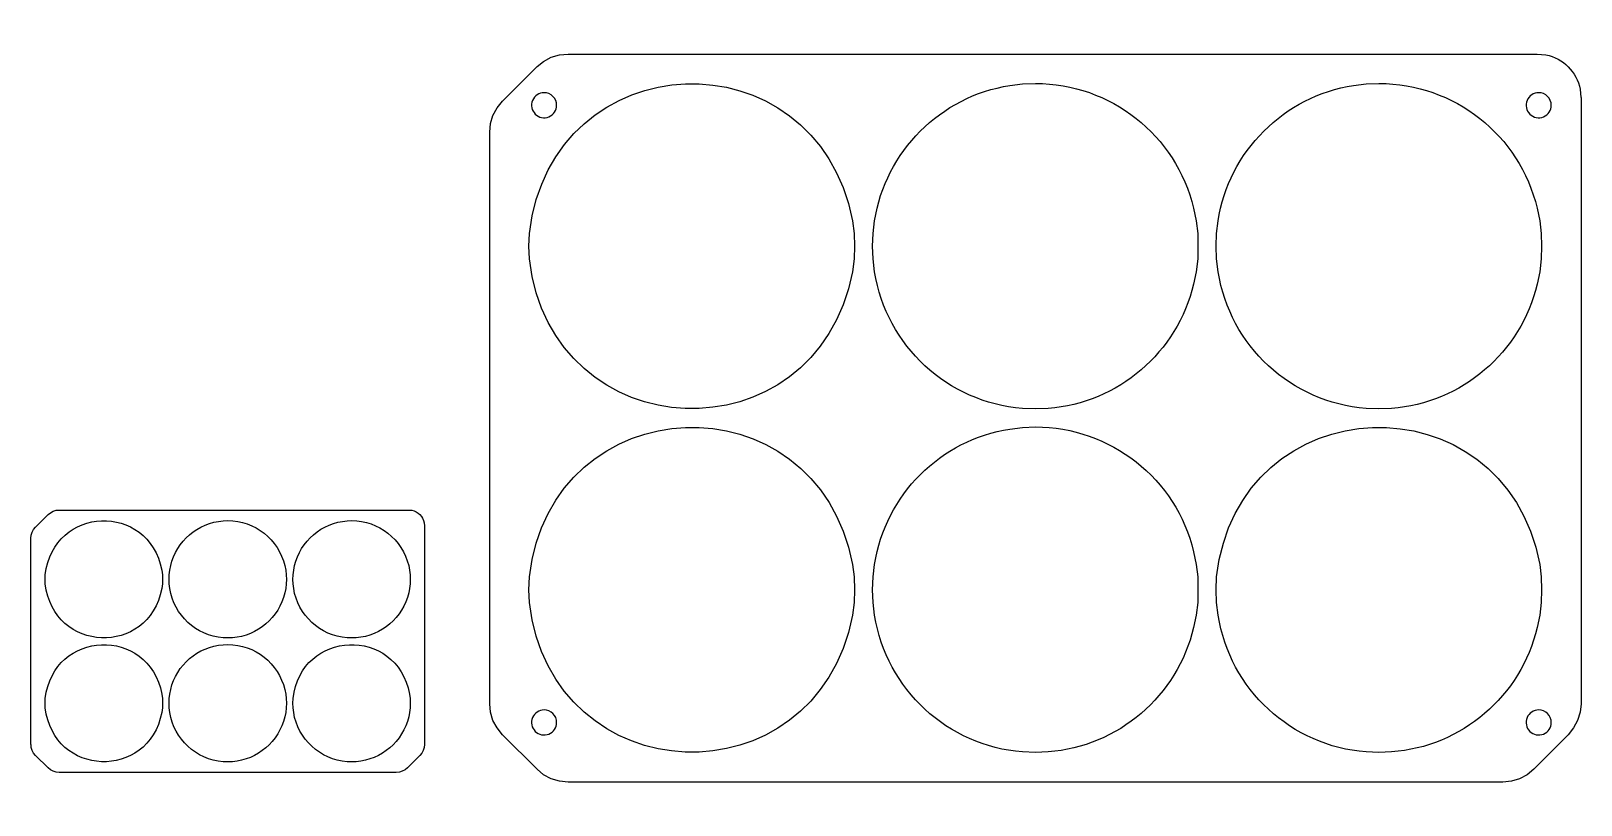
# Model space of a CAD drawing. Extents: x 17 to 197, y 178 to 268.
import ezdxf

# ---------------------------------------------------------------- set-up
doc = ezdxf.new("R2010")
doc.units = 0
doc.layers.add('Layer_1', color=7, linetype='CONTINUOUS')

msp = doc.modelspace()

# ---------------------------------------------------------------- linework, layer by layer
at = {"layer": 'Layer_1', "color": 7}
for p, q in [((71.681073, 259.907964), (75.725315, 263.952205)), ((75.725315, 263.952205), (76.491272, 264.564966)), ((76.491272, 264.564966), (77.379779, 265.055179)), ((77.379779, 265.055179), (78.329562, 265.330923)), ((78.329562, 265.330923), (79.340625, 265.422853)), ((79.340625, 265.422839), (192.36493, 265.422839)), ((192.36493, 265.422839), (193.37599, 265.330909)), ((130.874076, 261.746251), (132.344708, 261.93008)), ((132.344708, 261.93008), (133.845981, 261.99136)), ((170.94894, 261.746251), (172.41958, 261.93008)), ((172.41958, 261.93008), (173.92085, 261.99136)), ((197.38958, 261.317306), (197.48138, 260.336882)), ((197.48151, 260.336896), (197.48151, 189.62393)), ((70.578094, 258.253502), (71.068306, 259.142008)), ((71.068306, 259.142008), (71.681069, 259.907965)), ((70.210441, 256.29265), (70.30235, 257.303718)), ((70.30235, 257.303718), (70.578094, 258.253502)), ((70.210441, 189.62393), (70.210441, 256.29265)), ((112.521788, 245.96757), (112.705618, 244.49695)), ((114.911532, 244.49695), (115.095361, 245.96757)), ((152.290176, 247.4382), (152.596553, 245.96757)), ((152.596553, 245.96757), (152.780383, 244.49695)), ((154.986483, 244.49695), (155.170313, 245.96757)), ((192.36504, 247.4382), (192.67142, 245.96757)), ((192.67142, 245.96757), (192.82462, 244.49695)), ((74.775526, 242.99567), (74.836806, 244.49695)), ((112.705618, 244.49695), (112.766897, 242.99567)), ((114.850252, 242.99567), (114.911532, 244.49695)), ((152.780383, 244.49695), (152.811012, 242.99567)), ((154.925273, 242.99567), (154.986483, 244.49695)), ((192.82462, 244.49695), (192.88576, 242.99567)), ((74.836806, 241.52505), (74.775526, 242.99567)), ((112.766897, 242.99567), (112.705617, 241.52505)), ((114.911532, 241.52505), (114.850252, 242.99567)), ((152.811012, 242.99567), (152.780332, 241.52505)), ((154.986483, 241.52505), (154.925273, 242.99567)), ((192.88576, 242.99567), (192.82466, 241.52505)), ((112.705617, 241.52505), (112.521789, 240.02375)), ((115.095361, 240.02375), (114.911532, 241.52505)), ((152.780332, 241.52505), (152.596501, 240.02375)), ((155.170313, 240.02375), (154.986483, 241.52505)), ((192.82466, 241.52505), (192.67146, 240.02375)), ((152.596501, 240.02375), (152.290137, 238.58378)), ((192.67146, 240.02375), (192.36509, 238.58378)), ((133.845936, 224.03072), (132.344667, 224.09192)), ((135.347207, 224.09192), (133.845936, 224.03072)), ((173.92089, 224.03072), (172.41962, 224.09192)), ((175.39151, 224.09192), (173.92089, 224.03072)), ((130.874037, 221.6715), (132.344672, 221.85532)), ((132.344672, 221.85532), (133.845942, 221.91652)), ((17.237935, 210.242396), (18.696264, 211.700725)), ((18.696264, 211.700725), (18.972464, 211.921683)), ((18.972464, 211.921683), (19.292854, 212.098451)), ((19.292854, 212.098451), (19.63534, 212.197883)), ((19.63534, 212.197883), (19.999924, 212.231032)), ((19.999924, 212.231027), (60.75581, 212.231027)), ((60.75581, 212.231027), (61.120392, 212.197878)), ((16.840207, 209.645807), (17.016975, 209.966197)), ((17.016975, 209.966197), (17.237934, 210.242396)), ((38.582577, 210.905271), (39.112878, 210.971559)), ((39.112878, 210.971559), (39.654228, 210.993656)), ((53.033332, 210.905271), (53.563636, 210.971559)), ((53.563636, 210.971559), (54.104985, 210.993656)), ((62.567668, 210.750596), (62.600771, 210.397061)), ((62.600818, 210.397066), (62.600818, 184.898395)), ((16.707634, 208.938736), (16.740776, 209.303321)), ((16.707634, 184.898395), (16.707634, 208.938736)), ((16.740776, 209.303321), (16.840207, 209.645807)), ((152.290142, 207.36339), (152.596506, 205.89274)), ((18.353776, 204.143924), (18.375873, 204.685277)), ((31.964852, 205.215574), (32.03114, 204.685277)), ((32.03114, 204.685277), (32.053237, 204.143924)), ((32.804482, 204.143924), (32.826579, 204.685277)), ((32.826579, 204.685277), (32.892867, 205.215574)), ((46.305094, 205.745874), (46.415572, 205.215574)), ((46.415572, 205.215574), (46.48186, 204.685277)), ((46.48186, 204.685277), (46.492904, 204.143924)), ((47.255294, 204.143924), (47.277366, 204.685277)), ((47.277366, 204.685277), (47.343654, 205.215574)), ((60.755849, 205.745874), (60.866328, 205.215574)), ((60.866328, 205.215574), (60.921571, 204.685277)), ((60.921571, 204.685277), (60.943618, 204.143924)), ((74.775524, 202.92092), (74.836804, 204.42219)), ((112.521786, 205.89281), (112.705616, 204.42219)), ((112.705616, 204.42219), (112.766897, 202.92092)), ((114.850257, 202.92092), (114.911537, 204.42219)), ((114.911537, 204.42219), (115.095366, 205.89281)), ((152.596506, 205.89274), (152.780337, 204.42213)), ((152.780337, 204.42213), (152.811012, 202.92092)), ((154.925273, 202.92092), (154.986483, 204.42219)), ((192.67146, 205.89281), (192.82466, 204.42219)), ((192.82466, 204.42219), (192.88576, 202.92092)), ((18.375873, 203.613628), (18.353776, 204.143924)), ((32.031139, 203.613628), (31.964852, 203.072268)), ((32.053237, 204.143924), (32.031139, 203.613628)), ((32.826579, 203.613628), (32.804482, 204.143924)), ((32.892867, 203.072268), (32.826579, 203.613628)), ((46.415553, 203.072268), (46.30508, 202.553023)), ((46.481841, 203.613628), (46.415553, 203.072268)), ((46.492904, 204.143924), (46.481841, 203.613628)), ((47.277366, 203.613628), (47.255294, 204.143924)), ((47.343654, 203.072268), (47.277366, 203.613628)), ((60.866343, 203.072268), (60.755867, 202.553023)), ((60.921586, 203.613628), (60.866343, 203.072268)), ((60.943618, 204.143924), (60.921586, 203.613628)), ((74.836804, 201.45028), (74.775524, 202.92092)), ((112.766897, 202.92092), (112.705617, 201.45028)), ((114.911537, 201.45028), (114.850257, 202.92092)), ((152.811012, 202.92092), (152.780332, 201.45028)), ((154.986483, 201.45028), (154.925273, 202.92092)), ((192.88576, 202.92092), (192.82466, 201.45028)), ((112.705617, 201.45028), (112.521789, 199.94899)), ((115.095366, 199.94899), (114.911537, 201.45028)), ((152.780332, 201.45028), (152.596501, 199.94899)), ((155.170313, 199.94899), (154.986483, 201.45028)), ((192.82466, 201.45028), (192.67146, 199.94899)), ((152.596501, 199.94899), (152.290137, 198.50902)), ((192.67146, 199.94899), (192.36509, 198.50902)), ((39.654212, 197.305277), (39.112863, 197.327346)), ((40.195561, 197.327346), (39.654212, 197.305277)), ((54.105, 197.305277), (53.563651, 197.327346)), ((54.635296, 197.327346), (54.105, 197.305277)), ((38.582563, 196.454557), (39.112865, 196.520841)), ((39.112865, 196.520841), (39.654214, 196.542909)), ((18.353776, 189.69321), (18.375873, 190.234559)), ((31.964851, 190.764856), (32.031139, 190.234559)), ((32.031139, 190.234559), (32.053237, 189.69321)), ((32.804484, 189.69321), (32.826581, 190.234559)), ((32.826581, 190.234559), (32.892869, 190.764856)), ((46.305082, 191.295138), (46.415555, 190.76483)), ((46.415555, 190.76483), (46.481843, 190.234537)), ((46.481843, 190.234537), (46.492904, 189.69321)), ((47.255294, 189.69321), (47.277366, 190.234559)), ((60.866343, 190.764856), (60.921586, 190.234559)), ((60.921586, 190.234559), (60.943618, 189.69321)), ((18.375873, 189.162906), (18.353776, 189.69321)), ((32.031139, 189.162906), (31.964852, 188.62155)), ((32.053237, 189.69321), (32.031139, 189.162906)), ((32.826581, 189.162906), (32.804484, 189.69321)), ((32.892869, 188.62155), (32.826581, 189.162906)), ((46.415553, 188.62155), (46.30508, 188.102305)), ((46.481841, 189.162906), (46.415553, 188.62155)), ((46.492904, 189.69321), (46.481841, 189.162906)), ((47.277366, 189.162906), (47.255294, 189.69321)), ((47.343654, 188.62155), (47.277366, 189.162906)), ((60.866343, 188.62155), (60.755867, 188.102305)), ((60.921586, 189.162906), (60.866343, 188.62155)), ((60.943618, 189.69321), (60.921586, 189.162906)), ((70.302355, 188.64351), (70.210445, 189.62393)), ((70.578098, 187.66309), (70.302355, 188.64351)), ((197.38971, 188.64353), (197.08335, 187.66309)), ((197.48151, 189.62393), (197.38971, 188.64353)), ((71.068311, 186.80522), (70.578098, 187.66309)), ((71.681073, 186.00863), (71.068311, 186.80522)), ((196.62376, 186.80523), (195.98035, 186.00863)), ((197.08335, 187.66309), (196.62376, 186.80523)), ((16.740778, 184.544862), (16.707635, 184.898395)), ((16.840209, 184.191328), (16.740778, 184.544862)), ((62.567715, 184.544869), (62.457244, 184.191328)), ((62.600818, 184.898395), (62.567715, 184.544869)), ((75.725315, 181.99503), (71.681073, 186.00863)), ((195.98023, 186.00863), (191.96663, 181.99503)), ((17.016977, 183.881985), (16.840209, 184.191328)), ((17.237935, 183.59474), (17.016977, 183.881985)), ((18.696264, 182.14746), (17.237935, 183.59474)), ((39.654212, 182.854556), (39.112863, 182.876624)), ((40.195561, 182.876624), (39.654212, 182.854556)), ((54.105, 182.854556), (53.563651, 182.876624)), ((54.635296, 182.876624), (54.105, 182.854556)), ((62.059465, 183.59474), (60.612185, 182.14746)), ((62.291518, 183.881989), (62.059509, 183.59474)), ((62.457244, 184.191328), (62.291518, 183.881989)), ((133.845936, 183.95595), (132.344667, 184.01715)), ((135.347207, 184.01715), (133.845936, 183.95595)), ((173.92089, 183.95595), (172.41962, 184.01715)), ((175.39151, 184.01715), (173.92089, 183.95595)), ((18.972464, 181.915414), (18.696264, 182.147416)), ((19.292854, 181.749692), (18.972464, 181.915414)), ((19.63534, 181.63921), (19.292854, 181.749692)), ((19.999924, 181.606107), (19.63534, 181.63921)), ((59.308523, 181.606107), (19.999925, 181.606107)), ((59.673105, 181.639256), (59.308519, 181.606154)), ((60.015593, 181.749732), (59.673105, 181.639256)), ((60.335981, 181.915453), (60.015593, 181.749732)), ((60.612182, 182.14746), (60.335981, 181.915453)), ((76.491272, 181.35152), (75.725315, 181.99491)), ((77.379779, 180.89194), (76.491272, 181.35152)), ((78.329562, 180.58555), (77.379779, 180.89194)), ((190.31216, 180.89205), (189.36237, 180.58568)), ((191.20066, 181.35163), (190.31216, 180.89205)), ((191.96662, 181.99503), (191.20066, 181.35163)), ((79.340625, 180.49375), (78.329562, 180.58555)), ((188.35131, 180.49375), (79.34063, 180.49375)), ((189.36237, 180.58568), (188.3513, 180.49388))]:
    msp.add_line(p, q, dxfattribs=at)
at = {"layer": 'Layer_1', "color": 5}
for p, q in [((76.55, 260.913373), (76.55, 260.913373)), ((192.55, 260.913373), (192.55, 260.913373)), ((76.55, 188.913372), (76.55, 188.913372)), ((192.55, 188.913372), (192.55, 188.913372))]:
    msp.add_line(p, q, dxfattribs=at)
at = {"layer": 'Layer_1', "color": 7}
for points in [[(74.836806, 244.49695), (77.445139, 266.904192), (108.196184, 268.108272), (112.521788, 245.96757)], [(193.37599, 265.330909), (195.41036, 264.954569), (196.96372, 263.321551), (197.38958, 261.317306)], [(115.095361, 245.96757), (116.330126, 254.02134), (122.80755, 260.537064), (130.874076, 261.746251)], [(133.845981, 261.99136), (142.612078, 261.99336), (150.260402, 255.96532), (152.290176, 247.4382)], [(155.170313, 245.96757), (156.350877, 254.005), (162.92174, 260.558511), (170.94894, 261.746251)], [(173.92085, 261.99136), (182.69511, 261.98426), (190.32964, 255.97349), (192.36504, 247.4382)], [(112.521789, 240.02375), (108.169631, 217.89635), (77.428289, 219.12393), (74.836806, 241.52505)], [(132.344667, 224.09192), (123.617376, 224.73784), (116.4654, 231.39963), (115.095361, 240.02375)], [(172.41962, 224.09192), (163.72755, 224.72255), (156.489286, 231.41289), (155.170313, 240.02375)], [(152.290137, 238.58378), (150.446735, 230.65052), (143.475007, 224.67045), (135.347207, 224.09192)], [(192.36509, 238.58378), (190.51965, 230.63981), (183.5321, 224.65566), (175.39151, 224.09192)], [(74.836804, 204.42219), (77.401221, 226.82537), (108.242137, 228.02891), (112.521786, 205.89281)], [(154.986483, 204.42219), (157.457964, 226.80799), (188.44647, 228.02381), (192.67146, 205.89281)], [(115.095366, 205.89281), (116.346424, 213.97926), (122.771256, 220.44237), (130.874037, 221.6715)], [(133.845942, 221.91652), (142.578345, 221.93802), (150.29967, 215.87569), (152.290142, 207.36339)], [(18.375873, 204.685277), (19.316423, 212.765194), (30.405065, 213.199378), (31.964852, 205.215574)], [(61.120392, 212.197878), (61.853974, 212.062172), (62.414106, 211.473315), (62.567668, 210.750596)], [(32.892867, 205.215574), (33.338116, 208.119715), (35.673836, 210.469246), (38.582577, 210.905271)], [(39.654228, 210.993656), (42.81523, 210.994377), (45.57317, 208.820702), (46.305094, 205.745874)], [(47.343654, 205.215574), (47.769358, 208.113823), (50.138772, 210.476979), (53.033332, 210.905271)], [(54.104985, 210.993656), (57.268931, 210.991096), (60.021896, 208.823648), (60.755849, 205.745874)], [(31.964852, 203.072268), (30.39549, 195.09326), (19.310347, 195.535918), (18.375873, 203.613628)], [(39.112863, 197.327346), (35.965854, 197.56026), (33.386895, 199.962462), (32.892867, 203.072268)], [(46.30508, 202.553023), (45.64036, 199.692337), (43.126397, 197.53596), (40.195561, 197.327346)], [(53.563651, 197.327346), (50.429342, 197.554747), (47.819268, 199.967243), (47.343654, 203.072268)], [(60.755867, 202.553023), (60.090413, 199.688475), (57.570744, 197.530627), (54.635296, 197.327346)], [(112.521789, 199.94899), (108.169629, 177.82158), (77.428287, 179.04918), (74.836804, 201.45028)], [(132.344667, 184.01715), (123.617381, 184.6631), (116.465405, 191.32487), (115.095366, 199.94899)], [(172.41962, 184.01715), (163.72755, 184.64777), (156.489286, 191.33815), (155.170313, 199.94899)], [(18.375873, 190.234559), (19.300586, 198.313011), (30.421635, 198.747), (31.964851, 190.764856)], [(47.277366, 190.234559), (48.168567, 198.306744), (59.342837, 198.745161), (60.866343, 190.764856)], [(152.290137, 198.50902), (150.446735, 190.57575), (143.475007, 184.59568), (135.347207, 184.01715)], [(192.36509, 198.50902), (190.51965, 190.56504), (183.5321, 184.58088), (175.39151, 184.01715)], [(32.892869, 190.764856), (33.343993, 193.680781), (35.660749, 196.01134), (38.582563, 196.454557)], [(39.654214, 196.542909), (42.803066, 196.550662), (45.587329, 194.364622), (46.305082, 191.295138)], [(31.964852, 188.62155), (30.395489, 180.642539), (19.310346, 181.085204), (18.375873, 189.162906)], [(39.112863, 182.876624), (35.965856, 183.10955), (33.386896, 185.511744), (32.892869, 188.62155)], [(46.30508, 188.102305), (45.64036, 185.241616), (43.126397, 183.085238), (40.195561, 182.876624)], [(53.563651, 182.876624), (50.429342, 183.104022), (47.819268, 185.516533), (47.343654, 188.62155)], [(60.755867, 188.102305), (60.090413, 185.237754), (57.570744, 183.079902), (54.635296, 182.876624)]]:
    msp.add_open_spline(points, degree=3, dxfattribs=at)
at = {"layer": 'Layer_1', "color": 5}
for points in [[(76.55, 260.913373), (75.958121, 260.913373), (75.424523, 260.556834), (75.19802, 260.010009)], [(77.58476, 260.484761), (77.310325, 260.759197), (76.93811, 260.913373), (76.55, 260.913373)], [(78.013372, 259.450001), (78.013372, 259.838111), (77.859196, 260.210326), (77.58476, 260.484761)], [(192.55, 260.913373), (191.958121, 260.913373), (191.424523, 260.556834), (191.19802, 260.010009)], [(193.58476, 260.484761), (193.310325, 260.759197), (192.93811, 260.913373), (192.55, 260.913373)], [(194.013372, 259.450001), (194.013372, 259.838111), (193.859196, 260.210326), (193.58476, 260.484761)], [(75.19802, 260.010009), (74.971518, 259.463185), (75.096718, 258.833762), (75.51524, 258.415241)], [(77.110008, 258.098021), (77.656833, 258.324524), (78.013372, 258.858122), (78.013372, 259.450001)], [(191.19802, 260.010009), (190.971518, 259.463185), (191.096718, 258.833762), (191.51524, 258.415241)], [(193.110008, 258.098021), (193.656833, 258.324524), (194.013372, 258.858122), (194.013372, 259.450001)], [(75.51524, 258.415241), (75.933761, 257.996719), (76.563184, 257.871519), (77.110008, 258.098021)], [(191.51524, 258.415241), (191.933761, 257.996719), (192.563184, 257.871519), (193.110008, 258.098021)], [(75.19802, 188.010008), (74.971518, 187.463184), (75.096718, 186.833761), (75.51524, 186.41524)], [(76.55, 188.913372), (75.958121, 188.913372), (75.424523, 188.556833), (75.19802, 188.010008)], [(77.58476, 188.48476), (77.310325, 188.759196), (76.93811, 188.913372), (76.55, 188.913372)], [(78.013372, 187.45), (78.013372, 187.83811), (77.859196, 188.210325), (77.58476, 188.48476)], [(191.19802, 188.010008), (190.971518, 187.463184), (191.096718, 186.833761), (191.51524, 186.41524)], [(192.55, 188.913372), (191.958121, 188.913372), (191.424523, 188.556833), (191.19802, 188.010008)], [(193.58476, 188.48476), (193.310325, 188.759196), (192.93811, 188.913372), (192.55, 188.913372)], [(194.013372, 187.45), (194.013372, 187.83811), (193.859196, 188.210325), (193.58476, 188.48476)], [(75.51524, 186.41524), (75.933761, 185.996718), (76.563184, 185.871518), (77.110008, 186.09802)], [(77.110008, 186.09802), (77.656833, 186.324523), (78.013372, 186.858121), (78.013372, 187.45)], [(191.51524, 186.41524), (191.933761, 185.996718), (192.563184, 185.871518), (193.110008, 186.09802)], [(193.110008, 186.09802), (193.656833, 186.324523), (194.013372, 186.858121), (194.013372, 187.45)]]:
    msp.add_open_spline(points, degree=3, dxfattribs=at)

doc.saveas('drawing.dxf')
